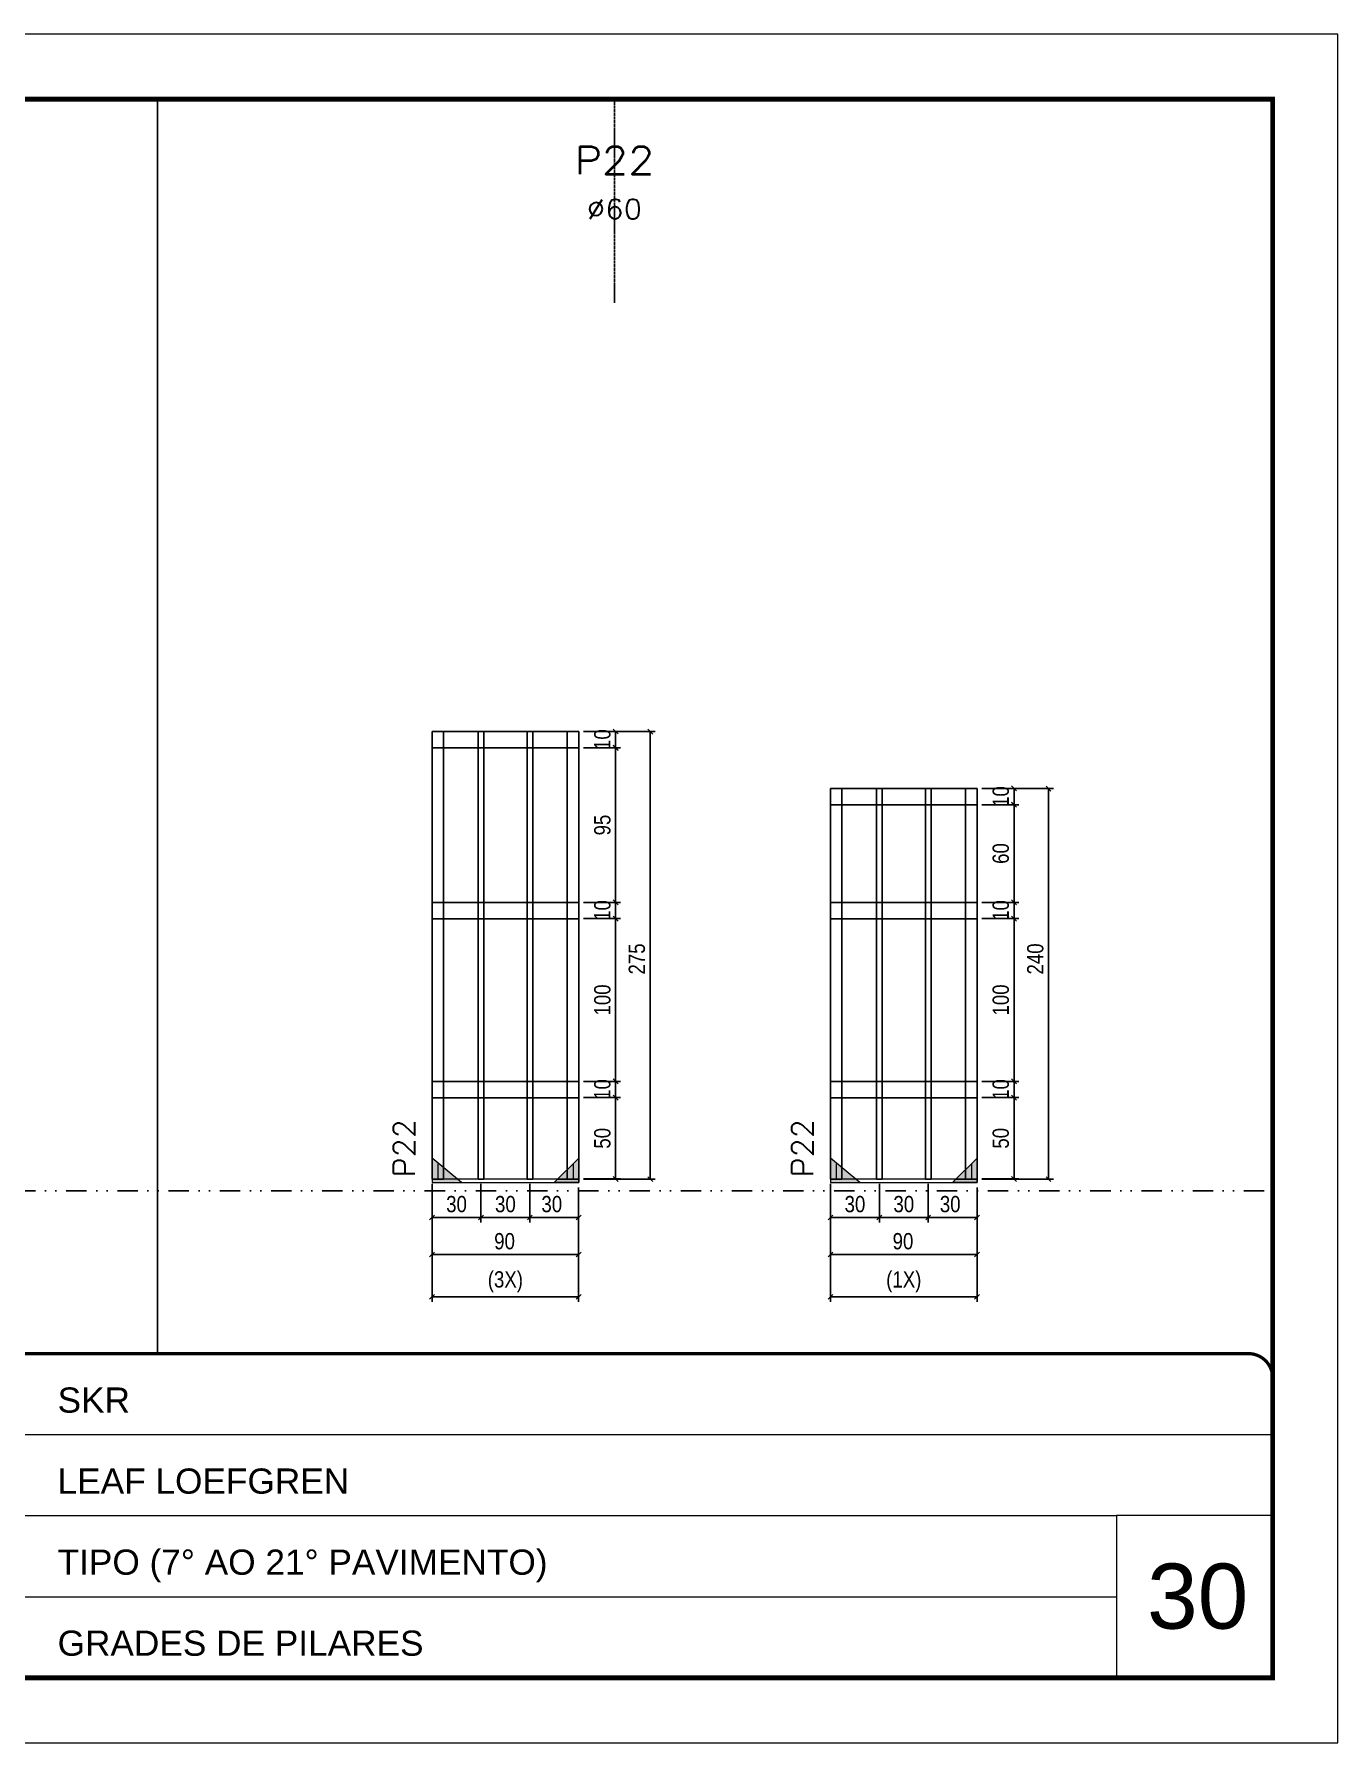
# Model space of a CAD drawing. Extents: x 14400 to 27878, y -21631 to 6985.
# Drawn here: x 16696 to 17497, y -2105 to -1055 of the extents above; entities that cross this region are included whole.
import ezdxf
from ezdxf.enums import TextEntityAlignment as Align

# ---------------------------------------------------------------- set-up
doc = ezdxf.new("R2010")
doc.units = 0
for name, pattern in [('CONTINUO', [0]), ('DASHED', [0.75, 0.5, -0.25]), ('DIVIDE2', [0.625, 0.25, -0.125, 0, -0.125, 0, -0.125]), ('HIDDEN', [0.375, 0.25, -0.125])]:
    doc.linetypes.add(name, pattern=pattern)
for name, color, linetype, lineweight in [('CARIMBO', 255, 'Continuous', 9), ('Folhas', 255, 'Continuous', 9), ('Madeira', 126, 'Continuous', 18), ('Sarr 2.2x7', 40, 'Continuous', 9), ('SARRAFO DE PRESSAO', 251, 'DASHED', 9), ('Texto Seção', 7, 'Continuous', 15)]:
    doc.layers.add(name, color=color, linetype=linetype, lineweight=lineweight)
for name, color, linetype in [('COTA', 241, 'Continuous'), ('Nível', 160, 'Continuous'), ('SARR_2.2x10', 60, 'Continuous'), ('SARR_3.5x7', 81, 'Continuous'), ('SARR_7x7', 40, 'Continuous'), ('Texto de Titulo', 7, 'Continuous'), ('Texto Qtd Sarr', 242, 'Continuous')]:
    doc.layers.add(name, color=color, linetype=linetype)
doc.styles.add('ARIAL', font='arial.ttf')
doc.styles.add('COTA TECNICA', font='techl___.ttf', dxfattribs={"height": 10})
doc.styles.add('REGUA-120', font='ROMANS.shx', dxfattribs={"height": 15})
doc.styles.add('ROMANS', font='romans.shx')
doc.dimstyles.new('PAINEL', dxfattribs={"dimtxt": 10, "dimasz": 3, "dimexe": 3, "dimexo": 3, "dimgap": 3, "dimtad": 1, "dimdec": 1, "dimzin": 12, "dimdsep": 46, "dimtxsty": 'COTA TECNICA', "dimblk1": 'OBLIQUE', "dimblk2": 'OBLIQUE', "dimsah": 1, "dimcen": 0.9, "dimclrd": 4, "dimclre": 4, "dimclrt": 240, "dimadec": 1, "dimazin": 3, "dimtfac": 1, "dimtdec": 1, "dimtmove": 0, "dimatfit": 3, "dimfxl": 1, "dimtolj": 1, "dimtzin": 12, "dimarcsym": 0})

# ---------------------------------------------------------------- blocks, each defined once
blk = doc.blocks.new('9999999999')
at = {"color": 30, "linetype": 'CONTINUO'}
for p, q in [((98564.6, 34379.6), (99584, 34379.6)), ((98564.6, 34329.8), (99488, 34329.8)), ((99584, 34329.8), (99488, 34329.8)), ((99488, 34329.8), (99488, 34230.2)), ((98564.6, 34280), (99488, 34280))]:
    blk.add_line(p, q, dxfattribs=at)
at = {"color": 30, "linetype": 'CONTINUO', "const_width": 2}
blk.add_lwpolyline([(99584, 34230.2), (99584, 34414.4, 0.414214), (99569, 34429.4), (98229, 34429.4, 0.414214), (98214, 34414.4), (98214, 34245.2, 0.414214), (98229, 34230.2), (99584, 34230.2)], format="xyb", dxfattribs=at)
at = {"layer": 'Folhas'}
blk.add_lwpolyline([(98139, 34190.2), (99624, 34190.2), (99624, 35240.2), (98139, 35240.2)], close=True, dxfattribs=at)
at = {"layer": 'Folhas', "color": 30, "const_width": 3}
blk.add_lwpolyline([(98214, 34230.2), (99584, 34230.2), (99584, 35200.2), (98214, 35200.2)], close=True, dxfattribs=at)
at = {"color": 7, "linetype": 'Continuous', "ltscale": 5, "style": 'ARIAL'}
for s, height, p in [('SKR', 15.48, (98837.7, 34393.1)), ('LEAF LOEFGREN', 15.483, (98837.7, 34343.3)), ('TIPO (7° AO 21° PAVIMENTO)', 15.483, (98837.7, 34293.5)), ('GRADES DE PILARES', 15.483, (98837.7, 34243.7))]:
    blk.add_text(s, height=height, dxfattribs=at).set_placement(p)
blk = doc.blocks.new('_Oblique')
at = {"color": 0, "linetype": 'ByBlock', "lineweight": -2}
blk.add_line((-0.5, -0.5), (0.5, 0.5), dxfattribs=at)
blk = doc.blocks.new('*D7398')
at = {"layer": 'COTA', "color": 4, "lineweight": -2, "transparency": 16777216}
for p, q in [((16940.7, -1777), (16940.7, -1808.2)), ((17030.7, -1777), (17030.7, -1808.2)), ((17030.7, -1805.2), (16940.7, -1805.2))]:
    blk.add_line(p, q, dxfattribs=at)
at = {"layer": 'Defpoints', "color": 0, "transparency": 16777216}
for p in [(16940.7, -1774), (17030.7, -1774), (16940.7, -1805.2)]:
    blk.add_point(p, dxfattribs=at)
at = {"layer": 'COTA', "color": 4, "lineweight": -2, "transparency": 16777216, "xscale": 3, "yscale": 3, "zscale": 3, "rotation": 180}
blk.add_blockref('_Oblique', (16940.7, -1805.2), dxfattribs=at)
at = {"layer": 'COTA', "color": 4, "lineweight": -2, "transparency": 16777216, "xscale": 3, "yscale": 3, "zscale": 3}
blk.add_blockref('_Oblique', (17030.7, -1805.2), dxfattribs=at)
at = {"layer": 'COTA', "color": 240, "transparency": 16777216, "insert": (16985.2, -1797.1), "char_height": 10, "attachment_point": 5, "style": 'COTA TECNICA'}
blk.add_mtext('\\A1;90', dxfattribs=at)
blk = doc.blocks.new('*D7399')
at = {"layer": 'COTA', "color": 4, "lineweight": -2, "transparency": 16777216}
for p, q in [((16940.7, -1761.8), (16940.7, -1785.5)), ((16970.7, -1761.8), (16970.7, -1785.5)), ((16970.7, -1782.5), (16940.7, -1782.5))]:
    blk.add_line(p, q, dxfattribs=at)
at = {"layer": 'Defpoints', "color": 0, "transparency": 16777216}
for p in [(16940.7, -1758.8), (16970.7, -1758.8), (16940.7, -1782.5)]:
    blk.add_point(p, dxfattribs=at)
at = {"layer": 'COTA', "color": 4, "lineweight": -2, "transparency": 16777216, "xscale": 3, "yscale": 3, "zscale": 3, "rotation": 180}
blk.add_blockref('_Oblique', (16940.7, -1782.5), dxfattribs=at)
at = {"layer": 'COTA', "color": 4, "lineweight": -2, "transparency": 16777216, "xscale": 3, "yscale": 3, "zscale": 3}
blk.add_blockref('_Oblique', (16970.7, -1782.5), dxfattribs=at)
at = {"layer": 'COTA', "color": 240, "transparency": 16777216, "insert": (16955.7, -1774.3), "char_height": 10, "attachment_point": 5, "style": 'COTA TECNICA'}
blk.add_mtext('\\A1;30', dxfattribs=at)
blk = doc.blocks.new('*D7400')
at = {"layer": 'COTA', "color": 4, "lineweight": -2, "transparency": 16777216}
for p, q in [((17000.7, -1761.8), (17000.7, -1785.5)), ((17030.7, -1764), (17030.7, -1785.5)), ((17000.7, -1782.5), (17030.7, -1782.5))]:
    blk.add_line(p, q, dxfattribs=at)
at = {"layer": 'Defpoints', "color": 0, "transparency": 16777216}
for p in [(17000.7, -1758.8), (17030.7, -1761), (17030.7, -1782.5)]:
    blk.add_point(p, dxfattribs=at)
at = {"layer": 'COTA', "color": 4, "lineweight": -2, "transparency": 16777216, "xscale": 3, "yscale": 3, "zscale": 3, "rotation": 180}
blk.add_blockref('_Oblique', (17000.7, -1782.5), dxfattribs=at)
at = {"layer": 'COTA', "color": 4, "lineweight": -2, "transparency": 16777216, "xscale": 3, "yscale": 3, "zscale": 3}
blk.add_blockref('_Oblique', (17030.7, -1782.5), dxfattribs=at)
at = {"layer": 'COTA', "color": 240, "transparency": 16777216, "insert": (17014.2, -1774.3), "char_height": 10, "attachment_point": 5, "style": 'COTA TECNICA'}
blk.add_mtext('\\A1;30', dxfattribs=at)
blk = doc.blocks.new('*D7401')
at = {"layer": 'COTA', "color": 4, "lineweight": -2, "transparency": 16777216}
for p, q in [((17033.7, -1708.8), (17056.4, -1708.8)), ((17053.4, -1758.8), (17053.4, -1708.8)), ((17033.7, -1758.8), (17056.4, -1758.8))]:
    blk.add_line(p, q, dxfattribs=at)
at = {"layer": 'Defpoints', "color": 0, "transparency": 16777216}
for p in [(17030.7, -1708.8), (17053.4, -1708.8), (17030.7, -1758.8)]:
    blk.add_point(p, dxfattribs=at)
at = {"layer": 'COTA', "color": 4, "lineweight": -2, "transparency": 16777216, "xscale": 3, "yscale": 3, "zscale": 3}
for p, rotation in [((17053.4, -1708.8), 90), ((17053.4, -1758.8), 270)]:
    blk.add_blockref('_Oblique', p, dxfattribs=dict(at, rotation=rotation))
at = {"layer": 'COTA', "color": 240, "transparency": 16777216, "insert": (17045.3, -1733.8), "char_height": 10, "attachment_point": 5, "rotation": 90, "style": 'COTA TECNICA'}
blk.add_mtext('\\A1;50', dxfattribs=at)
blk = doc.blocks.new('*D7402')
at = {"layer": 'COTA', "color": 4, "lineweight": -2, "transparency": 16777216}
for p, q in [((16970.7, -1761.8), (16970.7, -1785.5)), ((17000.7, -1761.8), (17000.7, -1785.5)), ((16970.7, -1782.5), (17000.7, -1782.5))]:
    blk.add_line(p, q, dxfattribs=at)
at = {"layer": 'Defpoints', "color": 0, "transparency": 16777216}
for p in [(16970.7, -1758.8), (17000.7, -1758.8), (17000.7, -1782.5)]:
    blk.add_point(p, dxfattribs=at)
at = {"layer": 'COTA', "color": 4, "lineweight": -2, "transparency": 16777216, "xscale": 3, "yscale": 3, "zscale": 3, "rotation": 180}
blk.add_blockref('_Oblique', (16970.7, -1782.5), dxfattribs=at)
at = {"layer": 'COTA', "color": 4, "lineweight": -2, "transparency": 16777216, "xscale": 3, "yscale": 3, "zscale": 3}
blk.add_blockref('_Oblique', (17000.7, -1782.5), dxfattribs=at)
at = {"layer": 'COTA', "color": 240, "transparency": 16777216, "insert": (16985.7, -1774.3), "char_height": 10, "attachment_point": 5, "style": 'COTA TECNICA'}
blk.add_mtext('\\A1;30', dxfattribs=at)
blk = doc.blocks.new('*D7403')
at = {"layer": 'COTA', "color": 4, "lineweight": -2, "transparency": 16777216}
for p, q in [((17033.7, -1698.8), (17056.4, -1698.8)), ((17053.4, -1708.8), (17053.4, -1698.8)), ((17033.7, -1708.8), (17056.4, -1708.8))]:
    blk.add_line(p, q, dxfattribs=at)
at = {"layer": 'Defpoints', "color": 0, "transparency": 16777216}
for p in [(17030.7, -1698.8), (17053.4, -1698.8), (17030.7, -1708.8)]:
    blk.add_point(p, dxfattribs=at)
at = {"layer": 'COTA', "color": 4, "lineweight": -2, "transparency": 16777216, "xscale": 3, "yscale": 3, "zscale": 3}
for p, rotation in [((17053.4, -1698.8), 90), ((17053.4, -1708.8), 270)]:
    blk.add_blockref('_Oblique', p, dxfattribs=dict(at, rotation=rotation))
at = {"layer": 'COTA', "color": 240, "transparency": 16777216, "insert": (17045.3, -1703.8), "char_height": 10, "attachment_point": 5, "rotation": 90, "style": 'COTA TECNICA'}
blk.add_mtext('\\A1;10', dxfattribs=at)
blk = doc.blocks.new('*D7404')
at = {"layer": 'COTA', "color": 4, "lineweight": -2, "transparency": 16777216}
for p, q in [((17033.7, -1598.8), (17056.4, -1598.8)), ((17053.4, -1698.8), (17053.4, -1598.8)), ((17033.7, -1698.8), (17056.4, -1698.8))]:
    blk.add_line(p, q, dxfattribs=at)
at = {"layer": 'Defpoints', "color": 0, "transparency": 16777216}
for p in [(17030.7, -1598.8), (17053.4, -1598.8), (17030.7, -1698.8)]:
    blk.add_point(p, dxfattribs=at)
at = {"layer": 'COTA', "color": 4, "lineweight": -2, "transparency": 16777216, "xscale": 3, "yscale": 3, "zscale": 3}
for p, rotation in [((17053.4, -1598.8), 90), ((17053.4, -1698.8), 270)]:
    blk.add_blockref('_Oblique', p, dxfattribs=dict(at, rotation=rotation))
at = {"layer": 'COTA', "color": 240, "transparency": 16777216, "insert": (17045.3, -1648.8), "char_height": 10, "attachment_point": 5, "rotation": 90, "style": 'COTA TECNICA'}
blk.add_mtext('\\A1;100', dxfattribs=at)
blk = doc.blocks.new('*D7405')
at = {"layer": 'COTA', "color": 4, "lineweight": -2, "transparency": 16777216}
for p, q in [((17033.7, -1588.8), (17056.4, -1588.8)), ((17053.4, -1598.8), (17053.4, -1588.8)), ((17033.7, -1598.8), (17056.4, -1598.8))]:
    blk.add_line(p, q, dxfattribs=at)
at = {"layer": 'Defpoints', "color": 0, "transparency": 16777216}
for p in [(17030.7, -1588.8), (17053.4, -1588.8), (17030.7, -1598.8)]:
    blk.add_point(p, dxfattribs=at)
at = {"layer": 'COTA', "color": 4, "lineweight": -2, "transparency": 16777216, "xscale": 3, "yscale": 3, "zscale": 3}
for p, rotation in [((17053.4, -1588.8), 90), ((17053.4, -1598.8), 270)]:
    blk.add_blockref('_Oblique', p, dxfattribs=dict(at, rotation=rotation))
at = {"layer": 'COTA', "color": 240, "transparency": 16777216, "insert": (17045.3, -1593.8), "char_height": 10, "attachment_point": 5, "rotation": 90, "style": 'COTA TECNICA'}
blk.add_mtext('\\A1;10', dxfattribs=at)
blk = doc.blocks.new('*D7406')
at = {"layer": 'COTA', "color": 4, "lineweight": -2, "transparency": 16777216}
for p, q in [((17033.7, -1493.9), (17056.4, -1493.9)), ((17053.4, -1588.8), (17053.4, -1493.9)), ((17033.7, -1588.8), (17056.4, -1588.8))]:
    blk.add_line(p, q, dxfattribs=at)
at = {"layer": 'Defpoints', "color": 0, "transparency": 16777216}
for p in [(17030.7, -1493.9), (17053.4, -1493.9), (17030.7, -1588.8)]:
    blk.add_point(p, dxfattribs=at)
at = {"layer": 'COTA', "color": 4, "lineweight": -2, "transparency": 16777216, "xscale": 3, "yscale": 3, "zscale": 3}
for p, rotation in [((17053.4, -1493.9), 90), ((17053.4, -1588.8), 270)]:
    blk.add_blockref('_Oblique', p, dxfattribs=dict(at, rotation=rotation))
at = {"layer": 'COTA', "color": 240, "transparency": 16777216, "insert": (17045.3, -1541.3), "char_height": 10, "attachment_point": 5, "rotation": 90, "style": 'COTA TECNICA'}
blk.add_mtext('\\A1;95', dxfattribs=at)
blk = doc.blocks.new('*D7407')
at = {"layer": 'COTA', "color": 4, "lineweight": -2, "transparency": 16777216}
for p, q in [((17033.7, -1483.8), (17056.4, -1483.8)), ((17053.4, -1493.8), (17053.4, -1483.8)), ((17033.7, -1493.8), (17056.4, -1493.8))]:
    blk.add_line(p, q, dxfattribs=at)
at = {"layer": 'Defpoints', "color": 0, "transparency": 16777216}
for p in [(17030.7, -1483.8), (17053.4, -1483.8), (17030.7, -1493.8)]:
    blk.add_point(p, dxfattribs=at)
at = {"layer": 'COTA', "color": 4, "lineweight": -2, "transparency": 16777216, "xscale": 3, "yscale": 3, "zscale": 3}
for p, rotation in [((17053.4, -1483.8), 90), ((17053.4, -1493.8), 270)]:
    blk.add_blockref('_Oblique', p, dxfattribs=dict(at, rotation=rotation))
at = {"layer": 'COTA', "color": 240, "transparency": 16777216, "insert": (17045.3, -1488.8), "char_height": 10, "attachment_point": 5, "rotation": 90, "style": 'COTA TECNICA'}
blk.add_mtext('\\A1;10', dxfattribs=at)
blk = doc.blocks.new('*D7408')
at = {"layer": 'COTA', "color": 4, "lineweight": -2, "transparency": 16777216}
for p, q in [((17033.7, -1483.9), (17077.7, -1483.9)), ((17074.7, -1758.9), (17074.7, -1483.9)), ((17033.7, -1758.9), (17077.7, -1758.9))]:
    blk.add_line(p, q, dxfattribs=at)
at = {"layer": 'Defpoints', "color": 0, "transparency": 16777216}
for p in [(17030.7, -1483.9), (17074.7, -1483.9), (17030.7, -1758.9)]:
    blk.add_point(p, dxfattribs=at)
at = {"layer": 'COTA', "color": 4, "lineweight": -2, "transparency": 16777216, "xscale": 3, "yscale": 3, "zscale": 3}
for p, rotation in [((17074.7, -1483.9), 90), ((17074.7, -1758.9), 270)]:
    blk.add_blockref('_Oblique', p, dxfattribs=dict(at, rotation=rotation))
at = {"layer": 'COTA', "color": 240, "transparency": 16777216, "insert": (17066.5, -1623.6), "char_height": 10, "attachment_point": 5, "rotation": 90, "style": 'COTA TECNICA'}
blk.add_mtext('\\A1;275', dxfattribs=at)
blk = doc.blocks.new('*D7409')
at = {"layer": 'COTA', "color": 4, "lineweight": -2, "transparency": 16777216}
for p, q in [((16940.7, -1764), (16940.7, -1834.2)), ((17030.7, -1764), (17030.7, -1834.2)), ((17030.7, -1831.2), (16940.7, -1831.2))]:
    blk.add_line(p, q, dxfattribs=at)
at = {"layer": 'Defpoints', "color": 0, "transparency": 16777216}
for p in [(16940.7, -1761), (17030.7, -1761), (16940.7, -1831.2)]:
    blk.add_point(p, dxfattribs=at)
at = {"layer": 'COTA', "color": 4, "lineweight": -2, "transparency": 16777216, "xscale": 3, "yscale": 3, "zscale": 3, "rotation": 180}
blk.add_blockref('_Oblique', (16940.7, -1831.2), dxfattribs=at)
at = {"layer": 'COTA', "color": 4, "lineweight": -2, "transparency": 16777216, "xscale": 3, "yscale": 3, "zscale": 3}
blk.add_blockref('_Oblique', (17030.7, -1831.2), dxfattribs=at)
at = {"layer": 'COTA', "color": 240, "transparency": 16777216, "insert": (16985.7, -1822), "char_height": 10, "attachment_point": 5, "style": 'COTA TECNICA'}
blk.add_mtext('\\A1;(3X)', dxfattribs=at)
blk = doc.blocks.new('*D7410')
at = {"layer": 'COTA', "color": 4, "lineweight": -2, "transparency": 16777216}
for p, q in [((17185.4, -1777), (17185.4, -1808.2)), ((17275.4, -1777), (17275.4, -1808.2)), ((17275.4, -1805.2), (17185.4, -1805.2))]:
    blk.add_line(p, q, dxfattribs=at)
at = {"layer": 'Defpoints', "color": 0, "transparency": 16777216}
for p in [(17185.4, -1774), (17275.4, -1774), (17185.4, -1805.2)]:
    blk.add_point(p, dxfattribs=at)
at = {"layer": 'COTA', "color": 4, "lineweight": -2, "transparency": 16777216, "xscale": 3, "yscale": 3, "zscale": 3, "rotation": 180}
blk.add_blockref('_Oblique', (17185.4, -1805.2), dxfattribs=at)
at = {"layer": 'COTA', "color": 4, "lineweight": -2, "transparency": 16777216, "xscale": 3, "yscale": 3, "zscale": 3}
blk.add_blockref('_Oblique', (17275.4, -1805.2), dxfattribs=at)
at = {"layer": 'COTA', "color": 240, "transparency": 16777216, "insert": (17229.9, -1797.1), "char_height": 10, "attachment_point": 5, "style": 'COTA TECNICA'}
blk.add_mtext('\\A1;90', dxfattribs=at)
blk = doc.blocks.new('*D7411')
at = {"layer": 'COTA', "color": 4, "lineweight": -2, "transparency": 16777216}
for p, q in [((17185.4, -1761.8), (17185.4, -1785.5)), ((17215.4, -1761.8), (17215.4, -1785.5)), ((17215.4, -1782.5), (17185.4, -1782.5))]:
    blk.add_line(p, q, dxfattribs=at)
at = {"layer": 'Defpoints', "color": 0, "transparency": 16777216}
for p in [(17185.4, -1758.8), (17215.4, -1758.8), (17185.4, -1782.5)]:
    blk.add_point(p, dxfattribs=at)
at = {"layer": 'COTA', "color": 4, "lineweight": -2, "transparency": 16777216, "xscale": 3, "yscale": 3, "zscale": 3, "rotation": 180}
blk.add_blockref('_Oblique', (17185.4, -1782.5), dxfattribs=at)
at = {"layer": 'COTA', "color": 4, "lineweight": -2, "transparency": 16777216, "xscale": 3, "yscale": 3, "zscale": 3}
blk.add_blockref('_Oblique', (17215.4, -1782.5), dxfattribs=at)
at = {"layer": 'COTA', "color": 240, "transparency": 16777216, "insert": (17200.4, -1774.3), "char_height": 10, "attachment_point": 5, "style": 'COTA TECNICA'}
blk.add_mtext('\\A1;30', dxfattribs=at)
blk = doc.blocks.new('*D7412')
at = {"layer": 'COTA', "color": 4, "lineweight": -2, "transparency": 16777216}
for p, q in [((17245.4, -1761.8), (17245.4, -1785.5)), ((17275.4, -1764), (17275.4, -1785.5)), ((17245.4, -1782.5), (17275.4, -1782.5))]:
    blk.add_line(p, q, dxfattribs=at)
at = {"layer": 'Defpoints', "color": 0, "transparency": 16777216}
for p in [(17245.4, -1758.8), (17275.4, -1761), (17275.4, -1782.5)]:
    blk.add_point(p, dxfattribs=at)
at = {"layer": 'COTA', "color": 4, "lineweight": -2, "transparency": 16777216, "xscale": 3, "yscale": 3, "zscale": 3, "rotation": 180}
blk.add_blockref('_Oblique', (17245.4, -1782.5), dxfattribs=at)
at = {"layer": 'COTA', "color": 4, "lineweight": -2, "transparency": 16777216, "xscale": 3, "yscale": 3, "zscale": 3}
blk.add_blockref('_Oblique', (17275.4, -1782.5), dxfattribs=at)
at = {"layer": 'COTA', "color": 240, "transparency": 16777216, "insert": (17258.9, -1774.3), "char_height": 10, "attachment_point": 5, "style": 'COTA TECNICA'}
blk.add_mtext('\\A1;30', dxfattribs=at)
blk = doc.blocks.new('*D7413')
at = {"layer": 'COTA', "color": 4, "lineweight": -2, "transparency": 16777216}
for p, q in [((17278.4, -1708.8), (17301.1, -1708.8)), ((17298.1, -1758.8), (17298.1, -1708.8)), ((17278.4, -1758.8), (17301.1, -1758.8))]:
    blk.add_line(p, q, dxfattribs=at)
at = {"layer": 'Defpoints', "color": 0, "transparency": 16777216}
for p in [(17275.4, -1708.8), (17298.1, -1708.8), (17275.4, -1758.8)]:
    blk.add_point(p, dxfattribs=at)
at = {"layer": 'COTA', "color": 4, "lineweight": -2, "transparency": 16777216, "xscale": 3, "yscale": 3, "zscale": 3}
for p, rotation in [((17298.1, -1708.8), 90), ((17298.1, -1758.8), 270)]:
    blk.add_blockref('_Oblique', p, dxfattribs=dict(at, rotation=rotation))
at = {"layer": 'COTA', "color": 240, "transparency": 16777216, "insert": (17290, -1733.8), "char_height": 10, "attachment_point": 5, "rotation": 90, "style": 'COTA TECNICA'}
blk.add_mtext('\\A1;50', dxfattribs=at)
blk = doc.blocks.new('*D7414')
at = {"layer": 'COTA', "color": 4, "lineweight": -2, "transparency": 16777216}
for p, q in [((17215.4, -1761.8), (17215.4, -1785.5)), ((17245.4, -1761.8), (17245.4, -1785.5)), ((17215.4, -1782.5), (17245.4, -1782.5))]:
    blk.add_line(p, q, dxfattribs=at)
at = {"layer": 'Defpoints', "color": 0, "transparency": 16777216}
for p in [(17215.4, -1758.8), (17245.4, -1758.8), (17245.4, -1782.5)]:
    blk.add_point(p, dxfattribs=at)
at = {"layer": 'COTA', "color": 4, "lineweight": -2, "transparency": 16777216, "xscale": 3, "yscale": 3, "zscale": 3, "rotation": 180}
blk.add_blockref('_Oblique', (17215.4, -1782.5), dxfattribs=at)
at = {"layer": 'COTA', "color": 4, "lineweight": -2, "transparency": 16777216, "xscale": 3, "yscale": 3, "zscale": 3}
blk.add_blockref('_Oblique', (17245.4, -1782.5), dxfattribs=at)
at = {"layer": 'COTA', "color": 240, "transparency": 16777216, "insert": (17230.4, -1774.3), "char_height": 10, "attachment_point": 5, "style": 'COTA TECNICA'}
blk.add_mtext('\\A1;30', dxfattribs=at)
blk = doc.blocks.new('*D7415')
at = {"layer": 'COTA', "color": 4, "lineweight": -2, "transparency": 16777216}
for p, q in [((17278.4, -1698.8), (17301.1, -1698.8)), ((17298.1, -1708.8), (17298.1, -1698.8)), ((17278.4, -1708.8), (17301.1, -1708.8))]:
    blk.add_line(p, q, dxfattribs=at)
at = {"layer": 'Defpoints', "color": 0, "transparency": 16777216}
for p in [(17275.4, -1698.8), (17298.1, -1698.8), (17275.4, -1708.8)]:
    blk.add_point(p, dxfattribs=at)
at = {"layer": 'COTA', "color": 4, "lineweight": -2, "transparency": 16777216, "xscale": 3, "yscale": 3, "zscale": 3}
for p, rotation in [((17298.1, -1698.8), 90), ((17298.1, -1708.8), 270)]:
    blk.add_blockref('_Oblique', p, dxfattribs=dict(at, rotation=rotation))
at = {"layer": 'COTA', "color": 240, "transparency": 16777216, "insert": (17290, -1703.8), "char_height": 10, "attachment_point": 5, "rotation": 90, "style": 'COTA TECNICA'}
blk.add_mtext('\\A1;10', dxfattribs=at)
blk = doc.blocks.new('*D7416')
at = {"layer": 'COTA', "color": 4, "lineweight": -2, "transparency": 16777216}
for p, q in [((17278.4, -1598.8), (17301.1, -1598.8)), ((17298.1, -1698.8), (17298.1, -1598.8)), ((17278.4, -1698.8), (17301.1, -1698.8))]:
    blk.add_line(p, q, dxfattribs=at)
at = {"layer": 'Defpoints', "color": 0, "transparency": 16777216}
for p in [(17275.4, -1598.8), (17298.1, -1598.8), (17275.4, -1698.8)]:
    blk.add_point(p, dxfattribs=at)
at = {"layer": 'COTA', "color": 4, "lineweight": -2, "transparency": 16777216, "xscale": 3, "yscale": 3, "zscale": 3}
for p, rotation in [((17298.1, -1598.8), 90), ((17298.1, -1698.8), 270)]:
    blk.add_blockref('_Oblique', p, dxfattribs=dict(at, rotation=rotation))
at = {"layer": 'COTA', "color": 240, "transparency": 16777216, "insert": (17290, -1648.8), "char_height": 10, "attachment_point": 5, "rotation": 90, "style": 'COTA TECNICA'}
blk.add_mtext('\\A1;100', dxfattribs=at)
blk = doc.blocks.new('*D7417')
at = {"layer": 'COTA', "color": 4, "lineweight": -2, "transparency": 16777216}
for p, q in [((17278.4, -1588.8), (17301.1, -1588.8)), ((17298.1, -1598.8), (17298.1, -1588.8)), ((17278.4, -1598.8), (17301.1, -1598.8))]:
    blk.add_line(p, q, dxfattribs=at)
at = {"layer": 'Defpoints', "color": 0, "transparency": 16777216}
for p in [(17275.4, -1588.8), (17298.1, -1588.8), (17275.4, -1598.8)]:
    blk.add_point(p, dxfattribs=at)
at = {"layer": 'COTA', "color": 4, "lineweight": -2, "transparency": 16777216, "xscale": 3, "yscale": 3, "zscale": 3}
for p, rotation in [((17298.1, -1588.8), 90), ((17298.1, -1598.8), 270)]:
    blk.add_blockref('_Oblique', p, dxfattribs=dict(at, rotation=rotation))
at = {"layer": 'COTA', "color": 240, "transparency": 16777216, "insert": (17290, -1593.8), "char_height": 10, "attachment_point": 5, "rotation": 90, "style": 'COTA TECNICA'}
blk.add_mtext('\\A1;10', dxfattribs=at)
blk = doc.blocks.new('*D7418')
at = {"layer": 'COTA', "color": 4, "lineweight": -2, "transparency": 16777216}
for p, q in [((17278.4, -1528.9), (17301.1, -1528.9)), ((17298.1, -1588.8), (17298.1, -1528.9)), ((17278.4, -1588.8), (17301.1, -1588.8))]:
    blk.add_line(p, q, dxfattribs=at)
at = {"layer": 'Defpoints', "color": 0, "transparency": 16777216}
for p in [(17275.4, -1528.9), (17298.1, -1528.9), (17275.4, -1588.8)]:
    blk.add_point(p, dxfattribs=at)
at = {"layer": 'COTA', "color": 4, "lineweight": -2, "transparency": 16777216, "xscale": 3, "yscale": 3, "zscale": 3}
for p, rotation in [((17298.1, -1528.9), 90), ((17298.1, -1588.8), 270)]:
    blk.add_blockref('_Oblique', p, dxfattribs=dict(at, rotation=rotation))
at = {"layer": 'COTA', "color": 240, "transparency": 16777216, "insert": (17290, -1558.8), "char_height": 10, "attachment_point": 5, "rotation": 90, "style": 'COTA TECNICA'}
blk.add_mtext('\\A1;60', dxfattribs=at)
blk = doc.blocks.new('*D7419')
at = {"layer": 'COTA', "color": 4, "lineweight": -2, "transparency": 16777216}
for p, q in [((17278.4, -1518.8), (17301.1, -1518.8)), ((17298.1, -1528.8), (17298.1, -1518.8)), ((17278.4, -1528.8), (17301.1, -1528.8))]:
    blk.add_line(p, q, dxfattribs=at)
at = {"layer": 'Defpoints', "color": 0, "transparency": 16777216}
for p in [(17275.4, -1518.8), (17298.1, -1518.8), (17275.4, -1528.8)]:
    blk.add_point(p, dxfattribs=at)
at = {"layer": 'COTA', "color": 4, "lineweight": -2, "transparency": 16777216, "xscale": 3, "yscale": 3, "zscale": 3}
for p, rotation in [((17298.1, -1518.8), 90), ((17298.1, -1528.8), 270)]:
    blk.add_blockref('_Oblique', p, dxfattribs=dict(at, rotation=rotation))
at = {"layer": 'COTA', "color": 240, "transparency": 16777216, "insert": (17290, -1523.8), "char_height": 10, "attachment_point": 5, "rotation": 90, "style": 'COTA TECNICA'}
blk.add_mtext('\\A1;10', dxfattribs=at)
blk = doc.blocks.new('*D7420')
at = {"layer": 'COTA', "color": 4, "lineweight": -2, "transparency": 16777216}
for p, q in [((17278.4, -1518.9), (17322.3, -1518.9)), ((17319.3, -1758.9), (17319.3, -1518.9)), ((17278.4, -1758.9), (17322.3, -1758.9))]:
    blk.add_line(p, q, dxfattribs=at)
at = {"layer": 'Defpoints', "color": 0, "transparency": 16777216}
for p in [(17275.4, -1518.9), (17319.3, -1518.9), (17275.4, -1758.9)]:
    blk.add_point(p, dxfattribs=at)
at = {"layer": 'COTA', "color": 4, "lineweight": -2, "transparency": 16777216, "xscale": 3, "yscale": 3, "zscale": 3}
for p, rotation in [((17319.3, -1518.9), 90), ((17319.3, -1758.9), 270)]:
    blk.add_blockref('_Oblique', p, dxfattribs=dict(at, rotation=rotation))
at = {"layer": 'COTA', "color": 240, "transparency": 16777216, "insert": (17311.2, -1623.6), "char_height": 10, "attachment_point": 5, "rotation": 90, "style": 'COTA TECNICA'}
blk.add_mtext('\\A1;240', dxfattribs=at)
blk = doc.blocks.new('*D7421')
at = {"layer": 'COTA', "color": 4, "lineweight": -2, "transparency": 16777216}
for p, q in [((17185.4, -1764), (17185.4, -1834.2)), ((17275.4, -1764), (17275.4, -1834.2)), ((17275.4, -1831.2), (17185.4, -1831.2))]:
    blk.add_line(p, q, dxfattribs=at)
at = {"layer": 'Defpoints', "color": 0, "transparency": 16777216}
for p in [(17185.4, -1761), (17275.4, -1761), (17185.4, -1831.2)]:
    blk.add_point(p, dxfattribs=at)
at = {"layer": 'COTA', "color": 4, "lineweight": -2, "transparency": 16777216, "xscale": 3, "yscale": 3, "zscale": 3, "rotation": 180}
blk.add_blockref('_Oblique', (17185.4, -1831.2), dxfattribs=at)
at = {"layer": 'COTA', "color": 4, "lineweight": -2, "transparency": 16777216, "xscale": 3, "yscale": 3, "zscale": 3}
blk.add_blockref('_Oblique', (17275.4, -1831.2), dxfattribs=at)
at = {"layer": 'COTA', "color": 240, "transparency": 16777216, "insert": (17230.4, -1822), "char_height": 10, "attachment_point": 5, "style": 'COTA TECNICA'}
blk.add_mtext('\\A1;(1X)', dxfattribs=at)
blk = doc.blocks.new('titulo1')
at = {"layer": 'Defpoints', "color": 252, "linetype": 'HIDDEN', "ltscale": 2}
blk.add_line((0, 0), (0, 125), dxfattribs=at)
at = {"layer": 'Defpoints', "style": 'ROMANS', "oblique": 15}
blk.add_attdef('FOLHA', text='', height=10, dxfattribs=at).set_placement((0, 15.6), align=Align.MIDDLE_CENTER)
at = {"layer": 'Texto Qtd Sarr', "color": 3, "style": 'ROMANS', "oblique": 15}
for tag, height, p in [('TITULO', 17, (0, 71.4)), ('SEÇÃO', 12, (0, 41.5))]:
    blk.add_attdef(tag, text='', height=height, dxfattribs=at).set_placement(p, align=Align.MIDDLE_CENTER)

msp = doc.modelspace()

# ---------------------------------------------------------------- hatches: boundary and pattern name
at = {"layer": 'Madeira'}
h = msp.add_hatch(color=252, dxfattribs=at)
h.dxf.hatch_style = 2
h.paths.add_polyline_path([(16940.74, -1746.02), (16940.74, -1761.02), (16958.74, -1761.02)])
h = msp.add_hatch(color=252, dxfattribs=at)
h.dxf.hatch_style = 2
h.paths.add_polyline_path([(17030.74, -1746.02), (17030.74, -1761.02), (17015.74, -1761.02)])
h = msp.add_hatch(color=252, dxfattribs=at)
h.dxf.hatch_style = 2
h.paths.add_polyline_path([(17185.4, -1746.02), (17185.4, -1761.02), (17203.4, -1761.02)])
h = msp.add_hatch(color=252, dxfattribs=at)
h.dxf.hatch_style = 2
h.paths.add_polyline_path([(17275.4, -1746.02), (17275.4, -1761.02), (17260.4, -1761.02)])

# ---------------------------------------------------------------- linework, layer by layer
at = {"layer": 'COTA'}
msp.add_line((16771.97, -1095.3), (16771.97, -1866.05), dxfattribs=at)
at = {"layer": 'Madeira', "color": 1, "linetype": 'HIDDEN'}
for p, q in [((16944.24, -1749.52), (16944.24, -1758.82)), ((16944.24, -1749.52), (16944.24, -1758.82)), ((16947.74, -1753.02), (16947.74, -1758.82)), ((17027.24, -1749.52), (17027.24, -1758.82)), ((17027.24, -1749.52), (17027.24, -1758.82)), ((17188.9, -1749.52), (17188.9, -1758.82)), ((17188.9, -1749.52), (17188.9, -1758.82)), ((17192.4, -1753.02), (17192.4, -1758.82)), ((17271.9, -1749.52), (17271.9, -1758.82)), ((17271.9, -1749.52), (17271.9, -1758.82)), ((16950.58, -1758.82), (16940.74, -1758.82)), ((16950.58, -1758.82), (16940.74, -1758.82)), ((16956.54, -1758.82), (16940.74, -1758.82)), ((17017.94, -1758.82), (17030.74, -1758.82)), ((17020.91, -1758.82), (17030.74, -1758.82)), ((17020.91, -1758.82), (17030.74, -1758.82)), ((17195.23, -1758.82), (17185.4, -1758.82)), ((17195.23, -1758.82), (17185.4, -1758.82)), ((17201.2, -1758.82), (17185.4, -1758.82)), ((17262.6, -1758.82), (17275.4, -1758.82)), ((17265.56, -1758.82), (17275.4, -1758.82)), ((17265.56, -1758.82), (17275.4, -1758.82))]:
    msp.add_line(p, q, dxfattribs=at)
at = {"layer": 'Madeira'}
for p, q in [((16940.74, -1758.82), (16940.74, -1761.02)), ((16940.74, -1758.82), (16940.74, -1761.02)), ((16940.74, -1758.82), (16940.74, -1761.02)), ((17185.4, -1758.82), (17185.4, -1761.02)), ((17185.4, -1758.82), (17185.4, -1761.02)), ((17185.4, -1758.82), (17185.4, -1761.02))]:
    msp.add_line(p, q, dxfattribs=at)
at = {"layer": 'Madeira', "color": 0}
for points in [[(16940.74, -1746.02), (16940.74, -1761.02), (16958.74, -1761.02), (16940.74, -1746.02)], [(17030.74, -1746.02), (17030.74, -1761.02), (17015.74, -1761.02), (17030.74, -1746.02)], [(17185.4, -1746.02), (17185.4, -1761.02), (17203.4, -1761.02), (17185.4, -1746.02)], [(17275.4, -1746.02), (17275.4, -1761.02), (17260.4, -1761.02), (17275.4, -1746.02)]]:
    msp.add_lwpolyline(points, dxfattribs=at)
at = {"layer": 'Nível', "color": 4, "linetype": 'DIVIDE2', "ltscale": 50}
msp.add_line((16086.97, -1766.02), (17456.97, -1766.02), dxfattribs=at)
at = {"layer": 'Sarr 2.2x7'}
for points in [[(17030.74, -1758.82), (16940.74, -1758.82), (16940.74, -1761.02), (17030.74, -1761.02)], [(17275.4, -1758.82), (17185.4, -1758.82), (17185.4, -1761.02), (17275.4, -1761.02)]]:
    msp.add_lwpolyline(points, close=True, dxfattribs=at)
at = {"layer": 'SARR_2.2x10'}
for points in [[(16940.74, -1483.85), (17030.74, -1483.85), (17030.74, -1493.85), (16940.74, -1493.85)], [(17185.4, -1518.85), (17275.4, -1518.85), (17275.4, -1528.85), (17185.4, -1528.85)], [(16940.74, -1588.85), (17030.74, -1588.85), (17030.74, -1598.85), (16940.74, -1598.85)], [(17185.4, -1588.85), (17275.4, -1588.85), (17275.4, -1598.85), (17185.4, -1598.85)], [(16940.74, -1698.85), (17030.74, -1698.85), (17030.74, -1708.85), (16940.74, -1708.85)], [(17185.4, -1698.85), (17275.4, -1698.85), (17275.4, -1708.85), (17185.4, -1708.85)]]:
    msp.add_lwpolyline(points, close=True, dxfattribs=at)
at = {"layer": 'SARR_3.5x7'}
for p, q in [((16968.99, -1758.82), (16968.99, -1483.85)), ((16968.99, -1483.85), (16970.74, -1483.85)), ((16972.49, -1483.85), (16970.74, -1483.85)), ((16972.49, -1758.82), (16972.49, -1483.85)), ((16998.99, -1758.82), (16998.99, -1483.85)), ((16998.99, -1483.85), (17000.74, -1483.85)), ((17002.49, -1483.85), (17000.74, -1483.85)), ((17002.49, -1758.82), (17002.49, -1483.85)), ((17213.65, -1758.82), (17213.65, -1518.85)), ((17213.65, -1518.85), (17215.4, -1518.85)), ((17217.15, -1518.85), (17215.4, -1518.85)), ((17217.15, -1758.82), (17217.15, -1518.85)), ((17243.65, -1758.82), (17243.65, -1518.85)), ((17243.65, -1518.85), (17245.4, -1518.85)), ((17247.15, -1518.85), (17245.4, -1518.85)), ((17247.15, -1758.82), (17247.15, -1518.85)), ((16968.99, -1758.82), (16970.74, -1758.82)), ((16972.49, -1758.82), (16970.74, -1758.82)), ((16998.99, -1758.82), (17000.74, -1758.82)), ((17002.49, -1758.82), (17000.74, -1758.82)), ((17213.65, -1758.82), (17215.4, -1758.82)), ((17217.15, -1758.82), (17215.4, -1758.82)), ((17243.65, -1758.82), (17245.4, -1758.82)), ((17247.15, -1758.82), (17245.4, -1758.82))]:
    msp.add_line(p, q, dxfattribs=at)
at = {"layer": 'SARR_7x7'}
for points in [[(16940.74, -1758.82), (16947.74, -1758.82), (16947.74, -1483.85), (16940.74, -1483.85)], [(17023.74, -1758.82), (17030.74, -1758.82), (17030.74, -1483.85), (17023.74, -1483.85)], [(17185.4, -1758.82), (17192.4, -1758.82), (17192.4, -1518.85), (17185.4, -1518.85)], [(17268.4, -1758.82), (17275.4, -1758.82), (17275.4, -1518.85), (17268.4, -1518.85)]]:
    msp.add_lwpolyline(points, close=True, dxfattribs=at)

# ---------------------------------------------------------------- block references
at = {"layer": 'SARRAFO DE PRESSAO', "color": 6, "linetype": 'ByBlock'}
msp.add_blockref('9999999999', (-82127.01, -36295.5), dxfattribs=at)
at = {"layer": 'Texto de Titulo'}
ref = msp.add_blockref('titulo1', (17052.7, -1220.3), dxfattribs=at)
ref.add_attrib('TITULO', 'P22', dxfattribs={"color": 7, "height": 17, "style": 'ROMANS', "width": 1.1}).set_placement((17052.7, -1132.8), align=Align.MIDDLE_CENTER)
ref.add_attrib('SEÇÃO', '∅60', dxfattribs={"color": 7, "height": 12, "style": 'ROMANS', "width": 1.1}).set_placement((17052.7, -1162.8), align=Align.MIDDLE_CENTER)

# ---------------------------------------------------------------- texts
at = {"layer": 'CARIMBO', "style": 'ARIAL'}
msp.add_text('30', height=40, dxfattribs=at).set_placement((17379.83, -2035.15))
at = {"layer": 'Texto Seção', "style": 'REGUA-120', "width": 1.05}
for p in [(16930.06, -1757.72), (17174.72, -1757.72)]:
    msp.add_text('P22', height=13, rotation=90, dxfattribs=at).set_placement(p)

# ---------------------------------------------------------------- dimensions: what is measured, and where the dimension line sits
at = {"layer": 'COTA'}
for base, p1, p2, angle, picture, middle in [((17053.44, -1483.82), (17030.74, -1493.82), (17030.74, -1483.82), 90, '*D7407', (17053.44, -1488.82)), ((17074.66, -1483.85), (17030.74, -1758.85), (17030.74, -1483.85), 90, '*D7408', (17074.66, -1623.55)), ((17298.1, -1518.82), (17275.4, -1528.82), (17275.4, -1518.82), 90, '*D7419', (17298.1, -1523.82)), ((17319.31, -1518.85), (17275.4, -1758.85), (17275.4, -1518.85), 90, '*D7420', (17319.31, -1623.55)), ((17053.44, -1588.82), (17030.74, -1598.82), (17030.74, -1588.82), 90, '*D7405', (17053.44, -1593.82)), ((17298.1, -1588.82), (17275.4, -1598.82), (17275.4, -1588.82), 90, '*D7417', (17298.1, -1593.82)), ((17053.44, -1698.82), (17030.74, -1708.82), (17030.74, -1698.82), 90, '*D7403', (17053.44, -1703.82)), ((17298.1, -1698.82), (17275.4, -1708.82), (17275.4, -1698.82), 90, '*D7415', (17298.1, -1703.82)), ((16940.74, -1805.19), (17030.74, -1774.02), (16940.74, -1774.02), 180, '*D7398', (16985.24, -1805.19)), ((17185.4, -1805.19), (17275.4, -1774.02), (17185.4, -1774.02), 180, '*D7410', (17229.9, -1805.19))]:
    dim = msp.add_linear_dim(base=base, p1=p1, p2=p2, angle=angle, dimstyle='PAINEL', override={"dimtmove": 1}, dxfattribs=at)
    dim.commit()
    dim.dimension.update_dxf_attribs({"geometry": picture, "text_midpoint": middle, "dimtype": 160})
for base, p1, p2, angle, picture, middle in [((17053.44, -1493.85), (17030.74, -1588.82), (17030.74, -1493.85), 90, '*D7406', (17045.3, -1541.33)), ((17298.1, -1528.85), (17275.4, -1588.82), (17275.4, -1528.85), 90, '*D7418', (17289.99, -1558.83)), ((17053.44, -1598.82), (17030.74, -1698.82), (17030.74, -1598.82), 90, '*D7404', (17045.34, -1648.82)), ((17298.1, -1598.82), (17275.4, -1698.82), (17275.4, -1598.82), 90, '*D7416', (17289.99, -1648.82)), ((17053.44, -1708.82), (17030.74, -1758.82), (17030.74, -1708.82), 90, '*D7401', (17045.33, -1733.82)), ((17298.1, -1708.82), (17275.4, -1758.82), (17275.4, -1708.82), 90, '*D7413', (17289.99, -1733.82)), ((16940.74, -1782.52), (16970.74, -1758.82), (16940.74, -1758.82), 180, '*D7399', (16955.74, -1774.3)), ((17185.4, -1782.52), (17215.4, -1758.82), (17185.4, -1758.82), 180, '*D7411', (17200.4, -1774.3))]:
    dim = msp.add_linear_dim(base=base, p1=p1, p2=p2, angle=angle, dimstyle='PAINEL', override={"dimtmove": 1}, dxfattribs=at)
    dim.commit()
    dim.dimension.update_dxf_attribs({"geometry": picture, "text_midpoint": middle})
for base, p1, p2, text, picture, middle in [((16940.74, -1831.19), (17030.74, -1761.02), (16940.74, -1761.02), '(3X)', '*D7409', (16985.74, -1821.96)), ((17185.4, -1831.19), (17275.4, -1761.02), (17185.4, -1761.02), '(1X)', '*D7421', (17230.4, -1821.96))]:
    dim = msp.add_linear_dim(base=base, p1=p1, p2=p2, text=text, dimstyle='PAINEL', dxfattribs=at)
    dim.commit()
    dim.dimension.update_dxf_attribs({"geometry": picture, "text_midpoint": middle})
for base, p1, p2, picture, middle in [((17000.74, -1782.52), (16970.74, -1758.82), (17000.74, -1758.82), '*D7402', (16985.74, -1774.3)), ((17245.4, -1782.52), (17215.4, -1758.82), (17245.4, -1758.82), '*D7414', (17230.4, -1774.3))]:
    dim = msp.add_linear_dim(base=base, p1=p1, p2=p2, dimstyle='PAINEL', override={"dimtmove": 1}, dxfattribs=at)
    dim.commit()
    dim.dimension.update_dxf_attribs({"geometry": picture, "text_midpoint": middle})
for base, p1, p2, picture, middle in [((17030.74, -1782.52), (17000.74, -1758.82), (17030.74, -1761.02), '*D7400', (17014.24, -1782.52)), ((17275.4, -1782.52), (17245.4, -1758.82), (17275.4, -1761.02), '*D7412', (17258.9, -1782.52))]:
    dim = msp.add_linear_dim(base=base, p1=p1, p2=p2, dimstyle='PAINEL', override={"dimtmove": 1}, dxfattribs=at)
    dim.commit()
    dim.dimension.update_dxf_attribs({"geometry": picture, "text_midpoint": middle, "dimtype": 160})

doc.saveas('drawing.dxf')
